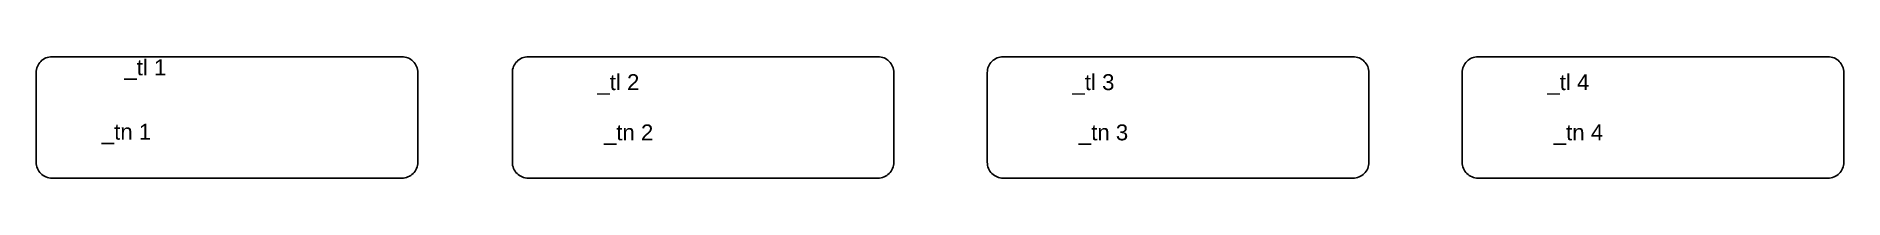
# Model space of a CAD drawing. Header units: millimetres. Extents: x 625 to 11998, y 812 to 1576.
import ezdxf

# ---------------------------------------------------------------- set-up
doc = ezdxf.new("R2010")
doc.units = ezdxf.units.MM
doc.layers.add('Omriss tanker', color=20, linetype='Continuous')
doc.layers.add('TEKST', color=7, linetype='Continuous')
doc.styles.add('Arial', font='ARIAL.TTF', dxfattribs={"height": 50})

msp = doc.modelspace()

# ---------------------------------------------------------------- linework, layer by layer
at = {"layer": 'Omriss tanker'}
for points in [[(725, 1576), (2926, 1576, -0.414214), (3026, 1476), (3026, 912, -0.414214), (2926, 812), (725, 812, -0.414214), (625, 912), (625, 1476, -0.414214)], [(3721, 1576), (5921, 1576, -0.414214), (6021, 1476), (6021, 912, -0.414214), (5921, 812), (3721, 812, -0.414214), (3621, 912), (3621, 1476, -0.414214)], [(6709, 1576), (8910, 1576, -0.414214), (9010, 1476), (9010, 912, -0.414214), (8910, 812), (6709, 812, -0.414214), (6609, 912), (6609, 1476, -0.414214)], [(9697, 1576), (11898, 1576, -0.414214), (11998, 1476), (11998, 912, -0.414214), (11898, 812), (9697, 812, -0.414214), (9597, 912), (9597, 1476, -0.414214)]]:
    msp.add_lwpolyline(points, format="xyb", close=True, dxfattribs=at)

# ---------------------------------------------------------------- texts
at = {"layer": 'TEKST', "linetype": 'Continuous', "style": 'Arial'}
for s, p in [('_tl 1', (1180, 1459)), ('_tl 2', (4156, 1366)), ('_tl 3', (7145, 1366)), ('_tl 4', (10133, 1366)), ('_tn 1', (1038, 1054)), ('_tn 2', (4197, 1050)), ('_tn 3', (7185, 1050)), ('_tn 4', (10173, 1050))]:
    msp.add_text(s, height=100, dxfattribs=at).set_placement(p)

doc.saveas('drawing.dxf')
